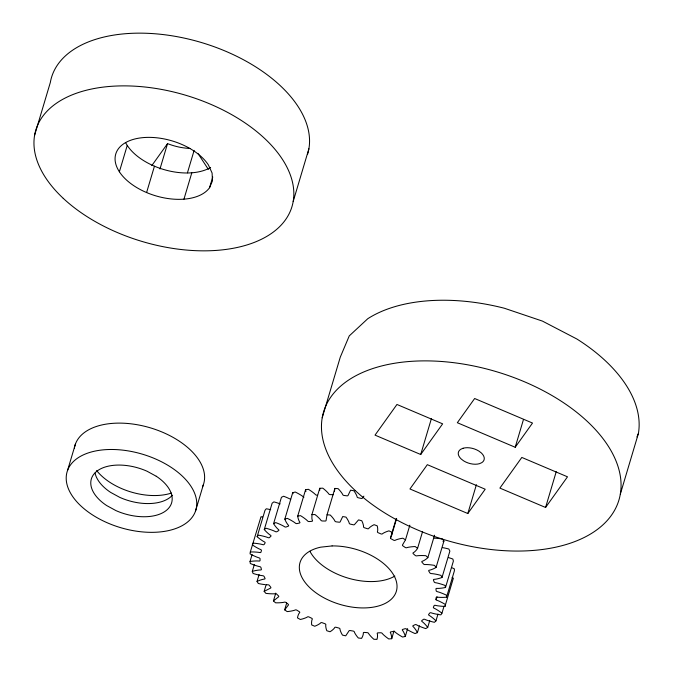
<?xml version="1.0" encoding="UTF-8"?>
<svg xmlns="http://www.w3.org/2000/svg" width="673" height="673" viewBox="0 0 673 673"><rect width="100%" height="100%" fill="white"/><g stroke="black" fill="none" stroke-linecap="round" stroke-linejoin="round"><path stroke-width="1.01" d="M333.463 494.613A1.481 0.85 16.6 0 1 332.639 494.663L330.603 494.621A1.481 0.841 16.6 0 1 328.937 494.133A18.55 10.583 16.6 0 0 327.053 491.904L325.825 490.71A39.943 22.798 16.6 0 0 322.804 488.169L319.768 488.27L311.91 514.635L311.91 518.513A18.55 10.583 16.6 0 0 312.524 520.776A1.481 0.85 16.6 0 1 311.456 521.356L309.538 521.525A1.481 0.841 16.6 0 1 307.847 521.196A18.55 10.583 16.6 0 0 305.5 519.093L304.019 517.974A39.943 22.789 16.6 0 0 300.528 515.661L297.718 516.09A39.934 22.789 16.6 0 0 298.299 518.849L298.745 520.12A18.55 10.583 16.6 0 0 299.922 522.408A1.481 0.85 16.6 0 1 299.073 523.123L297.331 523.51A1.481 0.85 16.6 0 1 295.657 523.342A18.541 10.583 16.6 0 0 292.906 521.407L291.232 520.406A39.943 22.798 16.6 0 0 287.346 518.378L284.83 519.119A39.943 22.798 16.6 0 0 286.109 521.928L286.858 523.199A18.55 10.583 16.6 0 0 288.574 525.445A1.481 0.841 16.6 0 1 287.968 526.286L286.437 526.866A1.481 0.85 16.6 0 1 284.83 526.883A18.541 10.583 16.6 0 0 281.743 525.159L279.909 524.301A39.934 22.789 16.6 0 0 275.737 522.61L273.583 523.653A39.943 22.798 16.6 0 0 275.526 526.429L276.569 527.674A18.55 10.583 16.6 0 0 278.765 529.819A1.481 0.85 16.6 0 1 278.42 530.753L277.15 531.527A1.481 0.85 16.6 0 1 275.644 531.712A18.55 10.583 16.6 0 0 272.296 530.257L270.361 529.558A39.934 22.789 16.6 0 0 266.012 528.246L264.27 529.558A39.943 22.798 16.6 0 0 266.819 532.242L268.123 533.42A18.55 10.583 16.6 0 0 270.756 535.422A1.481 0.85 16.6 0 1 270.681 536.423L269.696 537.365A1.481 0.85 16.6 0 1 268.342 537.719A18.55 10.583 16.6 0 0 264.826 536.566L262.823 536.045A39.934 22.789 16.6 0 0 258.407 535.144L257.128 536.701A39.943 22.798 16.6 0 0 260.224 539.208L261.763 540.293A18.55 10.583 16.6 0 0 264.75 542.093A1.481 0.85 16.6 0 1 265.044 543.035L264.279 544.221A1.481 0.85 16.6 0 1 263.101 544.735A18.55 10.583 16.6 0 0 259.509 543.91L257.498 543.591A39.934 22.789 16.6 0 0 253.132 543.128L252.35 544.878A39.934 22.789 16.6 0 0 255.908 547.149L257.633 548.116A18.55 10.583 16.6 0 0 260.905 549.664A1.481 0.85 16.6 0 1 261.376 550.733L261.031 551.936A1.481 0.841 16.6 0 1 260.072 552.583A18.55 10.583 16.6 0 0 256.489 552.121L254.529 551.995A39.943 22.789 16.6 0 0 250.314 551.986L250.053 553.887A39.934 22.789 16.6 0 0 253.982 555.864L255.849 556.68A18.55 10.583 16.6 0 0 259.324 557.942A1.481 0.841 16.6 0 1 260.047 559.011L260.039 560.289A1.481 0.841 16.6 0 1 259.315 561.072A18.55 10.583 16.6 0 0 255.841 560.962L253.973 561.046A39.943 22.798 16.6 0 0 250.036 561.484L250.297 563.494A39.943 22.798 16.6 0 0 254.495 565.127L256.463 565.774A18.55 10.583 16.6 0 0 260.039 566.716A1.481 0.85 16.6 0 1 260.998 567.743L261.334 569.072A1.481 0.85 16.6 0 1 260.863 569.964A18.541 10.583 16.6 0 0 257.591 570.224L255.866 570.511A39.934 22.789 16.6 0 0 252.299 571.394L253.073 573.446A39.934 22.789 16.6 0 0 257.439 574.7L259.45 575.163A18.55 10.583 16.6 0 0 263.042 575.751A1.481 0.85 16.6 0 1 264.085 576.433L264.884 578.065A1.481 0.85 16.6 0 1 264.674 579.032A18.55 10.583 16.6 0 0 261.688 579.663L260.148 580.143A39.934 22.789 16.6 0 0 257.044 581.438L258.314 583.491A39.943 22.789 16.6 0 0 262.731 584.324L264.733 584.585M319.768 490.205L319.768 488.27M286.69 603.025L284.654 609.856L287.169 611.589A39.943 22.798 16.6 0 0 291.056 611.084L292.73 610.739A18.55 10.583 16.6 0 0 295.489 609.881A1.481 0.85 16.6 0 1 297.163 610.377L298.905 611.446A1.481 0.841 16.6 0 1 299.754 612.497A18.55 10.583 16.6 0 0 298.56 614.314L298.114 615.408A39.934 22.789 16.6 0 0 297.516 617.94L300.326 619.471A39.943 22.798 16.6 0 0 303.826 618.529L305.306 617.991A18.55 10.583 16.6 0 0 307.662 616.805A1.481 0.85 16.6 0 1 309.353 617.141L311.263 618.058A1.481 0.85 16.6 0 1 312.339 619.059A18.55 10.583 16.6 0 0 311.708 621.078L311.582 622.264A39.934 22.789 16.6 0 0 311.7 624.956L314.728 626.243A39.943 22.798 16.6 0 0 317.757 624.889L318.994 624.174A18.55 10.583 16.6 0 0 320.878 622.693A1.481 0.85 16.6 0 1 322.552 622.861L324.588 623.61A1.481 0.85 16.6 0 1 325.85 624.536A18.55 10.583 16.6 0 0 325.799 626.706L325.993 627.951A39.943 22.798 16.6 0 0 326.817 630.736L329.997 631.745A39.934 22.789 16.6 0 0 332.47 630.021L333.438 629.146A18.55 10.583 16.6 0 0 334.801 627.396A1.481 0.841 16.6 0 1 336.416 627.387L338.519 627.959A1.481 0.85 16.6 0 1 339.949 628.784A18.55 10.583 16.6 0 0 340.471 631.038L340.984 632.309A39.934 22.789 16.6 0 0 342.498 635.119L345.737 635.834L349.077 630.794A1.481 0.841 16.6 0 1 350.583 630.618L352.694 630.98A1.481 0.85 16.6 0 1 354.25 631.686A18.541 10.583 16.6 0 0 355.344 633.974L356.16 635.236A39.943 22.789 16.6 0 0 358.322 637.987L361.544 638.383A39.943 22.798 16.6 0 0 362.722 636.044L363.084 634.917A18.541 10.583 16.6 0 0 363.327 632.797L363.529 632.595A1.481 0.85 16.6 0 1 364.682 632.452L366.76 632.603A1.481 0.85 16.6 0 1 368.4 633.167A18.541 10.583 16.6 0 0 370.032 635.43L371.134 636.658A39.943 22.798 16.6 0 0 373.877 639.283L376.998 639.35A39.934 22.789 16.6 0 0 377.477 636.793L377.519 635.581A18.541 10.583 16.6 0 0 377.183 633.352A1.481 0.841 16.6 0 1 378.361 632.847L380.346 632.78A1.481 0.85 16.6 0 1 382.028 633.192A18.55 10.583 16.6 0 0 384.148 635.371L385.511 636.532A39.951 22.798 16.6 0 0 388.775 638.963L391.711 638.694A39.943 22.798 16.6 0 0 391.484 635.985L391.198 634.732A18.55 10.583 16.6 0 0 390.29 632.452A1.481 0.85 16.6 0 1 391.257 631.796L393.091 631.518A1.481 0.841 16.6 0 1 394.782 631.762A18.55 10.583 16.6 0 0 397.339 633.798L398.921 634.858A39.926 22.789 16.6 0 0 402.622 637.037L405.297 636.448A39.934 22.789 16.6 0 0 404.364 633.655L403.758 632.376A18.55 10.583 16.6 0 0 402.311 630.105L402.294 629.827A1.481 0.841 16.6 0 1 403.034 629.322L404.683 628.834A1.481 0.85 16.6 0 1 406.324 628.91A18.541 10.583 16.6 0 0 409.26 630.744L411.018 631.678A39.926 22.789 16.6 0 0 415.056 633.554L417.395 632.654A39.926 22.789 16.6 0 0 415.788 629.852L414.888 628.59A18.55 10.583 16.6 0 0 412.919 626.386A1.481 0.85 16.6 0 1 413.399 625.495L414.804 624.813A1.481 0.841 16.6 0 1 416.36 624.721A18.55 10.583 16.6 0 0 419.59 626.311L421.483 627.093A39.934 22.789 16.6 0 0 425.757 628.599L427.708 627.413A39.934 22.789 16.6 0 0 425.462 624.679L424.284 623.467A18.55 10.583 16.6 0 0 421.862 621.381A1.481 0.841 16.6 0 1 422.072 620.405L423.208 619.547A1.481 0.841 16.6 0 1 424.638 619.278A18.55 10.583 16.6 0 0 428.078 620.59L430.055 621.196A39.943 22.789 16.6 0 0 434.455 622.306L435.961 620.868A39.943 22.789 16.6 0 0 433.134 618.268L431.704 617.133A18.55 10.583 16.6 0 0 428.894 615.231A1.481 0.841 16.6 0 1 428.827 614.197L429.727 613.061A1.481 0.85 16.6 0 1 430.93 612.75A18.55 10.583 16.6 0 0 434.497 613.742L436.508 614.163A39.943 22.798 16.6 0 0 440.916 614.844L441.942 613.187A39.943 22.798 16.6 0 0 438.603 610.79L436.97 609.763A18.55 10.583 16.6 0 0 433.833 608.081A1.481 0.841 16.6 0 1 433.496 607.012L434.009 605.877A1.481 0.85 16.6 0 1 435.078 605.288A18.55 10.583 16.6 0 0 438.678 605.936L440.672 606.163A39.943 22.798 16.6 0 0 444.971 606.398L445.501 604.564A39.943 22.798 16.6 0 0 441.74 602.436L439.932 601.536A18.55 10.583 16.6 0 0 436.55 600.131A1.481 0.841 16.6 0 1 435.961 599.063L436.129 597.817A1.481 0.841 16.6 0 1 436.979 597.094A18.541 10.583 16.6 0 0 440.512 597.38L442.439 597.405A39.934 22.789 16.6 0 0 446.527 597.187L446.527 595.226A39.943 22.798 16.6 0 0 442.447 593.418L440.521 592.677A18.55 10.583 16.6 0 0 436.987 591.575A1.481 0.85 16.6 0 1 436.146 590.524L435.978 589.22A1.481 0.841 16.6 0 1 436.575 588.379A18.541 10.583 16.6 0 0 439.965 588.303L441.766 588.118A39.951 22.798 16.6 0 0 445.526 587.453L453.392 561.089L452.87 559.053A39.951 22.798 16.6 0 0 448.571 557.606M363.874 496.152L362.318 498.23A1.481 0.841 16.6 0 1 360.762 498.323L358.642 497.852A1.481 0.841 16.6 0 1 357.144 497.086A18.55 10.583 16.6 0 0 356.337 494.806L355.664 493.536A39.943 22.798 16.6 0 0 353.83 490.752L350.583 490.188L348.008 495.521A1.481 0.85 16.6 0 1 346.578 495.782L344.475 495.521A1.481 0.841 16.6 0 1 342.868 494.891A18.55 10.583 16.6 0 0 341.505 492.611L340.546 491.357A39.943 22.798 16.6 0 0 338.082 488.657L334.902 488.421L327.044 514.786L326.052 520.599A1.481 0.85 16.6 0 1 324.781 521.028L322.746 520.986A1.481 0.841 16.6 0 1 321.08 520.49A18.55 10.583 16.6 0 0 319.195 518.269L317.959 517.074A39.943 22.798 16.6 0 0 314.947 514.534L311.91 514.635M334.405 491.332L334.902 488.421M445.526 587.453L445.013 585.417A39.951 22.798 16.6 0 0 440.714 583.971L438.72 583.407A18.55 10.583 16.6 0 0 435.12 582.65A1.481 0.85 16.6 0 1 434.051 581.649L433.547 580.303A1.481 0.85 16.6 0 1 433.883 579.369A18.55 10.583 16.6 0 0 437.029 578.923L438.67 578.536A39.951 22.798 16.6 0 0 442.018 577.451L440.992 575.39A39.926 22.789 16.6 0 0 436.584 574.338L434.573 573.976A18.55 10.583 16.6 0 0 431.006 573.564A1.481 0.85 16.6 0 1 429.736 572.639L428.911 571.301A1.481 0.85 16.6 0 1 428.979 570.292A18.55 10.583 16.6 0 0 431.797 569.493L433.227 568.912A39.943 22.798 16.6 0 0 436.07 567.423L434.565 565.396A39.934 22.789 16.6 0 0 430.165 564.782L428.188 564.613A18.55 10.583 16.6 0 0 424.739 564.571A1.481 0.85 16.6 0 1 423.309 563.747L422.181 562.443A1.481 0.85 16.6 0 1 421.979 561.383A18.541 10.583 16.6 0 0 424.402 560.256L425.588 559.499A39.943 22.789 16.6 0 0 427.843 557.648L425.9 555.705A39.943 22.798 16.6 0 0 421.626 555.536L419.733 555.578A18.541 10.583 16.6 0 0 416.494 555.898A1.481 0.85 16.6 0 1 414.938 555.191L413.533 553.963A1.481 0.841 16.6 0 1 413.062 552.886A18.541 10.583 16.6 0 0 415.031 551.448L415.939 550.539A39.943 22.798 16.6 0 0 417.563 548.377L415.224 546.56A39.943 22.798 16.6 0 0 411.178 546.846L409.42 547.09A18.55 10.583 16.6 0 0 406.484 547.772A1.481 0.85 16.6 0 1 404.835 547.199L403.203 546.072A1.481 0.841 16.6 0 1 402.471 545.004L405.483 539.839L402.816 538.207A39.934 22.789 16.6 0 0 399.106 538.93L397.524 539.376A18.55 10.583 16.6 0 0 394.958 540.394A1.481 0.85 16.6 0 1 393.268 539.982L391.434 538.98A1.481 0.85 16.6 0 1 390.475 537.954A18.55 10.583 16.6 0 0 391.383 536.028L391.678 534.884A39.943 22.798 16.6 0 0 391.913 532.267L388.986 530.854A39.943 22.798 16.6 0 0 385.713 532.006L384.35 532.629A18.55 10.583 16.6 0 0 382.222 533.967A1.481 0.841 16.6 0 1 380.531 533.723L378.554 532.881A1.481 0.85 16.6 0 1 377.385 531.914A18.55 10.583 16.6 0 0 377.721 529.811L377.688 528.591A39.934 22.789 16.6 0 0 377.216 525.849L374.104 524.688A39.943 22.798 16.6 0 0 371.345 526.236L370.243 527.035A18.55 10.583 16.6 0 0 368.602 528.658A1.481 0.841 16.6 0 1 366.962 528.574L364.884 527.91A1.481 0.85 16.6 0 1 363.529 527.035A18.55 10.583 16.6 0 0 363.294 524.822L362.94 523.552A39.943 22.798 16.6 0 0 361.771 520.751L358.549 519.884L354.461 524.595A1.481 0.841 16.6 0 1 352.904 524.688L350.784 524.217A1.481 0.841 16.6 0 1 349.287 523.451A18.55 10.583 16.6 0 0 348.471 521.171L347.806 519.901A39.943 22.798 16.6 0 0 345.964 517.108L342.725 516.553L340.151 521.886A1.481 0.85 16.6 0 1 338.721 522.147L336.618 521.886A1.481 0.841 16.6 0 1 335.011 521.255A18.55 10.583 16.6 0 0 333.648 518.976L332.681 517.714A39.943 22.798 16.6 0 0 330.224 515.022L327.044 514.786M34.609 135.231L50.324 82.501A133.675 76.293 16.6 0 1 197.694 41.448A133.675 76.293 16.6 0 1 307.485 154.563M119.382 171.775L127.239 145.41M146.596 192.554L154.453 166.189M67.51 470.587L75.368 444.222M159.972 168.999L167.543 143.61A40.691 23.227 16.6 0 0 189.946 148.439M187.439 172.835L194.135 150.373M183.948 199.166L191.805 172.801M209.547 187.725L212.475 180.81L212.088 173.037L208.411 164.944A50.223 28.661 16.6 0 0 133.01 139.488A50.223 28.661 16.6 0 0 135.366 186.715A50.223 28.661 16.6 0 0 209.547 187.725L212.752 176.991M195.456 511.236A67.149 38.319 16.6 0 0 110.717 449.48A67.149 38.319 16.6 0 0 88.272 512.018A67.149 38.319 16.6 0 0 195.456 511.236L203.313 484.871M293.184 201.488L308.899 148.758M250.314 551.986L260.989 516.763A39.934 22.789 16.6 0 1 262.436 516.881M257.128 536.701L264.994 510.336L266.264 508.78A39.934 22.789 16.6 0 1 270.681 509.68M250.036 561.484L252.072 554.653M264.27 529.558L272.128 503.202L273.869 501.881A39.934 22.789 16.6 0 1 278.218 503.194L280.161 503.892M252.299 571.394L254.335 564.554M273.583 523.653L281.44 497.288L283.594 496.245A39.934 22.789 16.6 0 1 287.766 497.936L289.6 498.802A18.541 10.583 16.6 0 1 290.669 499.341M257.044 581.438L259.08 574.599M284.83 519.119L292.688 492.762L295.203 492.013A39.943 22.798 16.6 0 1 299.09 494.041L300.764 495.042A18.541 10.583 16.6 0 1 303.515 496.985A1.481 0.85 16.6 0 0 303.944 497.145M284.654 609.856L288.423 605.002A1.481 0.85 16.6 0 0 287.817 603.933L286.294 602.747A1.481 0.85 16.6 0 0 284.687 602.108A18.55 10.583 16.6 0 1 281.592 602.613L279.758 602.756A39.943 22.798 16.6 0 1 275.585 602.806L273.431 600.922L278.639 596.783A1.481 0.841 16.6 0 0 278.294 595.723L277.024 594.444A1.481 0.85 16.6 0 0 275.526 593.679A18.55 10.583 16.6 0 1 272.178 593.822L270.235 593.754A39.934 22.789 16.6 0 1 265.885 593.359L264.153 591.365L266.188 584.534M322.207 417.773L340.286 357.136L349.253 335.903L367.769 318.716A154.109 87.953 16.6 0 1 504.363 308.242L542.43 321.097L576.879 339.007A154.109 87.953 16.6 0 1 638.391 433.521L620.313 494.159M297.718 516.09L305.576 489.725L308.385 489.296A39.943 22.789 16.6 0 1 311.885 491.61L313.357 492.729A18.55 10.583 16.6 0 1 315.704 494.832A1.481 0.841 16.6 0 0 317.395 495.168M273.431 600.922L275.762 593.106M390.475 537.954L396.296 518.429M391.383 536.028L396.624 518.454M420.709 454.502L442.641 423.839L396.952 404.465L375.029 435.128L420.709 454.502L431.376 418.715M405.483 539.839L409.849 525.192M417.563 548.377L422.509 531.779M391.711 638.694L394.041 630.887M427.843 557.648L434.539 535.195M405.297 636.448L407.619 628.632M436.07 567.423L443.928 541.058L442.422 539.031A39.934 22.789 16.6 0 0 438.022 538.417L436.045 538.249A18.55 10.583 16.6 0 0 433.723 538.173M417.395 632.654L419.439 625.814M442.018 577.451L449.875 551.086L448.849 549.025A39.926 22.789 16.6 0 0 444.441 547.982L442.43 547.612M427.708 627.413L429.753 620.582M436.096 599.744L436.97 596.816M467.811 513.524L485.191 489.221L427.33 464.673L409.95 488.977L467.811 513.524L476.4 484.703M435.961 620.868L438.005 614.037M446.527 597.187L454.384 570.822L454.384 568.87A39.943 22.798 16.6 0 0 451.684 567.625M441.942 613.187L443.987 606.356M444.971 606.398L453.358 578.2A39.943 22.798 16.6 0 0 452.13 577.468M515.198 447.267L532.511 423.056L474.65 398.509L457.337 422.72L515.198 447.267L523.493 419.43M545.567 507.476L567.499 476.812L521.819 457.438L499.888 488.093L545.567 507.476L556.235 471.689M636.944 436.962L638.391 433.521M151.829 165.583L167.543 143.61M264.153 591.365L270.655 588.059A1.481 0.85 16.6 0 0 270.58 587.024L269.604 585.695A1.481 0.85 16.6 0 0 268.249 584.812L265.919 584.711M198.131 153.671L208.378 169.411M210.624 167.434A50.223 28.661 16.6 0 1 164.119 169.63A50.223 28.661 16.6 0 1 125.666 142.718M74.367 448.1A67.149 38.319 16.6 0 1 150.617 427.919A67.149 38.319 16.6 0 1 202.556 486.722M171.422 493.065A50.256 28.678 16.6 0 1 96.643 470.536M172.414 495.21A41.877 23.9 16.6 0 1 119.819 497.397L110.616 492.384A41.877 23.9 16.6 0 1 95.053 473.043M293.058 493.696A39.943 22.798 16.6 0 1 292.688 492.762M305.912 491.559A39.934 22.789 16.6 0 1 305.576 489.725M443.928 541.058A39.943 22.798 16.6 0 1 443.027 541.588M394.841 576.08A50.256 28.678 16.6 0 1 348.328 578.191A50.256 28.678 16.6 0 1 309.925 551.28M463.024 448.268L460.694 449.303A13.401 7.647 16.6 0 0 461.173 458.978L463.647 460.87A13.401 7.647 16.6 0 0 479.504 463.672L481.834 462.629A13.401 7.647 16.6 0 0 481.346 452.963L478.873 451.07A13.401 7.647 16.6 0 0 463.024 448.268M332.092 545.929L320.701 547.166A50.256 28.678 16.6 0 0 323.208 597.405A50.256 28.678 16.6 0 0 396.792 589.38A50.256 28.678 16.6 0 0 332.092 545.929M156.271 476.257L147.076 471.243A41.877 23.9 16.6 0 0 96.231 471.723A41.877 23.9 16.6 0 0 106.687 505.566L115.891 510.58A41.877 23.9 16.6 0 0 166.727 510.1A41.877 23.9 16.6 0 0 156.271 476.257M355.243 490.541A154.109 87.953 16.6 0 0 611.345 515.4A154.109 87.953 16.6 0 0 447.192 361.965A154.109 87.953 16.6 0 0 355.243 490.541M63.262 198.35A133.675 76.293 16.6 0 0 285.402 219.911A133.675 76.293 16.6 0 0 143.021 86.817A133.675 76.293 16.6 0 0 63.262 198.35"/></g></svg>
